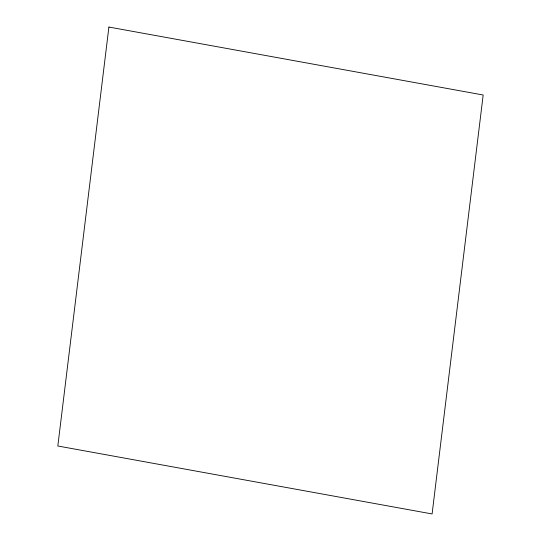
<?xml version="1.0" encoding="UTF-8"?>
<svg xmlns="http://www.w3.org/2000/svg" width="541" height="541" viewBox="0 0 541 541"><rect width="100%" height="100%" fill="white"/><g stroke="black" fill="none" stroke-linecap="round" stroke-linejoin="round"><path stroke-width="0.81" d="M108.903 27.05L57.826 446L432.097 513.95L483.174 95L108.903 27.05"/></g></svg>
